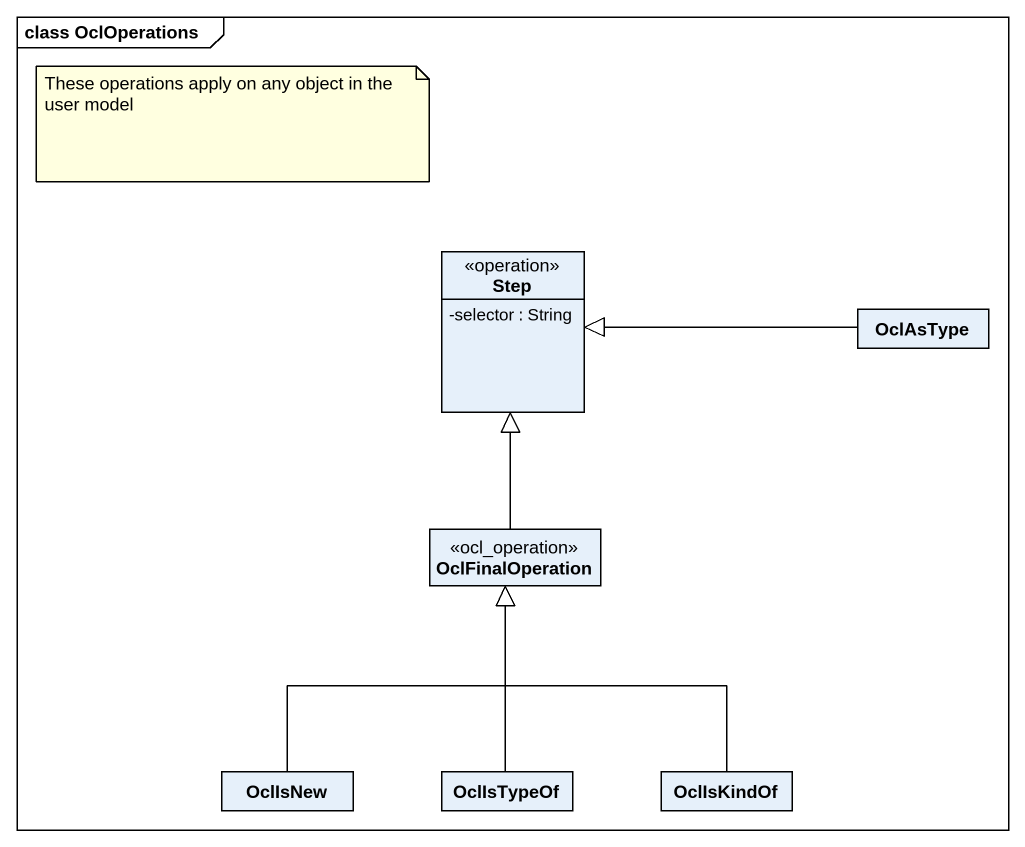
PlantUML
@startuml
mainframe class OclOperations
hide circle
hide empty members
skinparam classAttributeIconSize 0
class Step <<operation>> {
  -selector : String
}
class OclAsType
class OclFinalOperation <<ocl_operation>>
class OclIsNew
class OclIsTypeOf
class OclIsKindOf
OclAsType -left-|> Step
OclFinalOperation -up-|> Step
OclIsNew -up-|> OclFinalOperation
OclIsTypeOf -up-|> OclFinalOperation
OclIsKindOf -up-|> OclFinalOperation
note as N1
  These operations apply on any object in the user model
end note
@enduml
